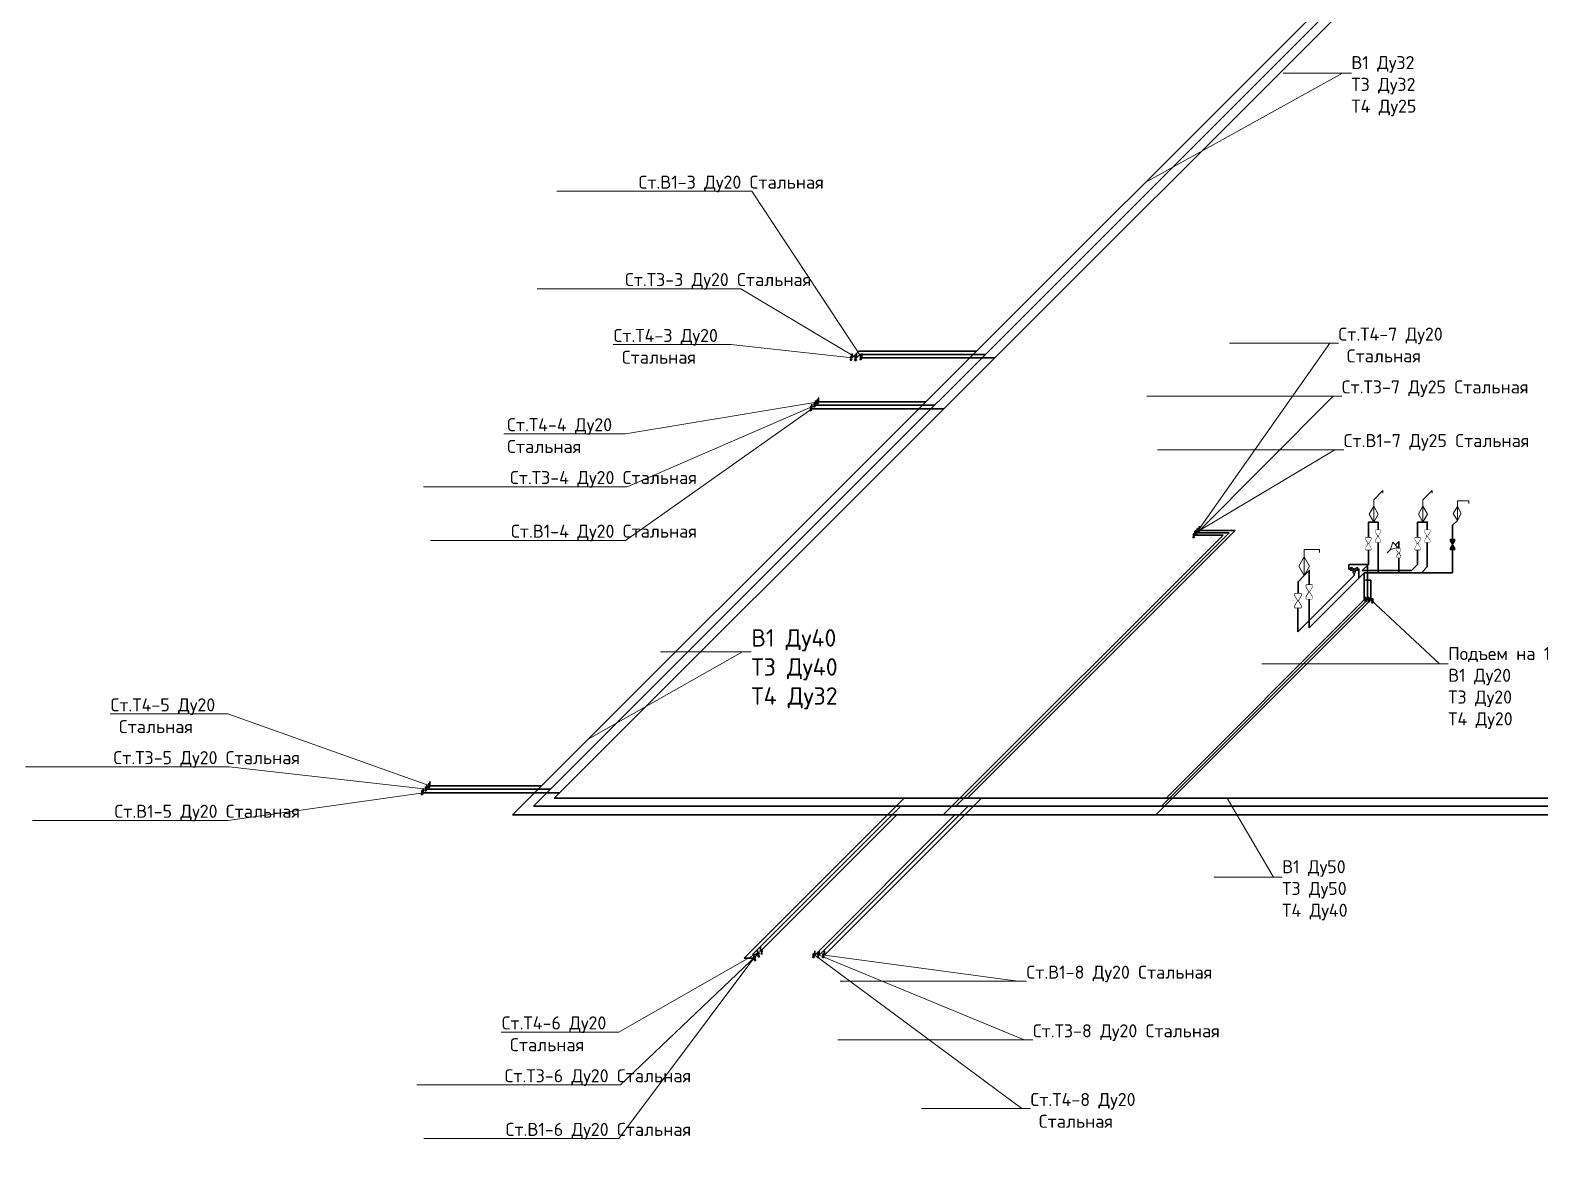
# Model space of a CAD drawing. Header units: millimetres. Extents: x -10178924 to 11692288, y -947381 to 58396.
# Drawn here: x 294790 to 312124, y -543711 to -530713 of the extents above; entities that cross this region are included whole.
import ezdxf
from ezdxf import colors
from ezdxf.entities.mleader import LeaderData, LeaderLine
from ezdxf.math import Vec2, Vec3

# ---------------------------------------------------------------- set-up
doc = ezdxf.new("R2010")
doc.units = ezdxf.units.MM
for name, color, linetype, lineweight in [('!В1', 5, 'Continuous', 35), ('!Т3', 1, 'Continuous', 35), ('!Т4', 30, 'Continuous', 35), ('Oborudowanie', 7, 'Continuous', 13), ('ВК_В1', 5, 'Continuous', 30), ('Выноски ВК', 7, 'Continuous', 0)]:
    doc.layers.add(name, color=color, linetype=linetype, lineweight=lineweight)
for name, color, linetype in [('PDF __В1_80_сталь', 5, 'Continuous'), ('PDF __Т3_15_сталь', 6, 'Continuous'), ('PDF _Oborudowanie', 7, 'Continuous'), ('PDF _ВК-Оборуд', 7, 'Continuous')]:
    doc.layers.add(name, color=color, linetype=linetype)
doc.styles.add('PDF ISOCPEUR', font='isocpeur.ttf')

# ---------------------------------------------------------------- blocks, each defined once
blk = doc.blocks.new('_None')
blk = doc.blocks.new('A$Cba312637')
for p, q in [((-111, 9), (-111, 28)), ((-111, 28), (0, 28)), ((0, 9), (-111, 9)), ((-111, -9), (-111, 9)), ((-111, 9), (0, 9)), ((0, 28), (0, 9)), ((0, 9), (0, -9)), ((0, -9), (-111, -9)), ((-56, -102), (-111, -9)), ((-111, -9), (0, -9)), ((0, -9), (-56, -102))]:
    blk.add_line(p, q)
at = {"extrusion": (0, 0, -1)}
for p, q in [((-56, -102), (-111, -195)), ((0, -195), (-111, -195)), ((-111, -195), (-111, -213)), ((-111, -195), (0, -195)), ((0, -213), (-111, -213)), ((-111, -213), (-111, -232)), ((-111, -213), (0, -213)), ((-111, -232), (0, -232)), ((0, -195), (-56, -102)), ((0, -213), (0, -195)), ((0, -232), (0, -213))]:
    blk.add_line(p, q, dxfattribs=at)
at = {"layer": 'Oborudowanie', "color": 7}
for p, q in [((-111, 28), (0, 28)), ((-111, 9), (0, 9)), ((0, 28), (0, -9)), ((0, -9), (-111, -195)), ((-111, -9), (0, -195)), ((0, -9), (-111, -9)), ((0, -195), (-111, -195)), ((0, -213), (-111, -213)), ((-111, -232), (0, -232)), ((0, -232), (0, -195))]:
    blk.add_line(p, q, dxfattribs=at)
blk = doc.blocks.new('A$C766B7461')
at = {"color": 0, "linetype": 'ByBlock'}
for p, q in [((0, 3), (1, 3)), ((0, 0), (0, 3)), ((1, 0), (0, 0)), ((0.5, 3), (0.5, 0)), ((6, 3), (1, 0)), ((6, 0), (1, 3)), ((1, 3), (1, 0)), ((7, 3), (6, 3)), ((6, 3), (6, 0)), ((6, 0), (7, 0)), ((6.5, 0), (6.5, 3)), ((7, 0), (7, 3))]:
    blk.add_line(p, q, dxfattribs=at)
blk.add_wipeout([(0, 3), (0.5, 3), (0.5, 0), (0, 0)], dxfattribs=at)
blk.add_wipeout([(0.5, 3), (1, 3), (1, 0), (0.5, 0)], dxfattribs=at)
blk.add_wipeout([(1, 3), (3.5, 1.5), (1, 0)], dxfattribs=at)
blk.add_wipeout([(7, 3), (6.5, 3), (6.5, 0), (7, 0)], dxfattribs=at)
blk.add_wipeout([(6.5, 3), (6, 3), (6, 0), (6.5, 0)], dxfattribs=at)
blk.add_wipeout([(6, 3), (3.5, 1.5), (6, 0)], dxfattribs=at)
blk = doc.blocks.new('A$C3a3dae78')
at = {"layer": 'Oborudowanie'}
for p, q in [((-301, 518), (0, 518)), ((-301, 518), (-301, 456)), ((0, 372), (-105, 186)), ((0, 0), (0, 518)), ((0, 372), (105, 186)), ((0, 0), (-105, 186)), ((0, 0), (105, 186))]:
    blk.add_line(p, q, dxfattribs=at)

msp = doc.modelspace()

# ---------------------------------------------------------------- linework, layer by layer
at = {"layer": '!В1', "lineweight": 35, "ltscale": 100}
for p, q in [((300807.5, -539533.4), (313953.6, -526387.6)), ((304338.2, -534475.7), (305865.3, -534475.7)), ((303763.7, -535060.1), (305280.9, -535060.1)), ((308624.9, -536460), (305551.6, -539533.3)), ((308215.6, -536460.1), (308624.9, -536460)), ((310108.5, -537256.9), (307832, -539533.3)), ((299300.7, -539471.3), (300869.6, -539471.3)), ((336033.6, -539533), (300807.5, -539533.4)), ((302986.3, -541370.9), (304823.9, -539533.3)), ((303908.6, -541336.2), (305711.6, -539533.3)), ((303098.3, -541370.9), (302986.3, -541370.9))]:
    msp.add_line(p, q, dxfattribs=at)
for points in [[(304325.5, -534460.2), (304325.5, -534450.7), (304338.2, -534450.7)], [(304325.5, -534495), (304325.5, -534503.5)], [(304338.2, -534475.7), (304338.2, -534425.7)], [(303751.1, -535044.6), (303751.1, -535035.1), (303763.7, -535035.1)], [(303751.1, -535079.5), (303751.1, -535087.9)], [(303763.7, -535060.1), (303763.7, -535010.1)], [(308202.9, -536440.3), (308202.9, -536430.8), (308215.6, -536430.8)], [(308202.9, -536475.1), (308202.9, -536483.6)], [(308215.6, -536460.1), (308215.6, -536410.1)], [(310108.5, -536945.2), (311123.2, -536945.2)], [(310765.6, -536945.2), (310831.8, -536877.9)], [(310108.5, -537256.9), (310108.5, -537206.9)], [(310125.4, -537239.4), (310125.4, -537229.9), (310108.5, -537229.9)], [(310125.4, -537274.2), (310125.4, -537282.7)], [(299300.7, -539471.3), (299300.7, -539421.3)], [(299288, -539455.8), (299288, -539446.3), (299300.7, -539446.3)], [(299288, -539490.6), (299288, -539499.1)], [(303098.3, -541370.9), (303098.3, -541320.9)], [(303895.9, -541328.4), (303895.9, -541318.9), (303908.6, -541318.9)], [(303908.6, -541336.2), (303908.6, -541286.2)], [(303112.8, -541361.3), (303112.8, -541351.7), (303098.3, -541351.7)], [(303112.8, -541396.1), (303112.8, -541404.5)], [(303895.9, -541363.3), (303895.9, -541371.7)]]:
    msp.add_lwpolyline(points, dxfattribs=at)
at = {"layer": '!Т3', "lineweight": 35, "ltscale": 100}
for p, q in [((300570.2, -539624.2), (313791.7, -526403.1)), ((304278.6, -534475.7), (304317.4, -534436.9)), ((304317.4, -534436.9), (305757.7, -534436.9)), ((303805.9, -535018), (305176.6, -535017.9)), ((308555.9, -536486.7), (305418.3, -539624.1)), ((308189, -536486.7), (308555.9, -536486.7)), ((310216.6, -536363.4), (310155.7, -536363.4)), ((310781.8, -536363.4), (310721, -536363.4)), ((310146.1, -537256.9), (307778.9, -539624.1)), ((299342.9, -539429.1), (300765.4, -539429.1)), ((336043, -539623.8), (300570.2, -539624.2)), ((303082, -541328.7), (304786.6, -539624.2)), ((303849, -541336.2), (305561.1, -539624.1)), ((303140.5, -541328.7), (303082, -541328.7))]:
    msp.add_line(p, q, dxfattribs=at)
for points in [[(304278.6, -534475.7), (304278.6, -534425.7)], [(303805.9, -535018), (303805.9, -534968)], [(308176.3, -536466.9), (308176.3, -536457.4), (308189, -536457.4)], [(308189, -536486.7), (308189, -536436.7)], [(310650.1, -536920.6), (310721, -536849.8), (310721, -536363.4)], [(308176.3, -536501.8), (308176.3, -536510.2)], [(310146.1, -537256.9), (310146.1, -537206.9)], [(299342.9, -539429.1), (299342.9, -539379.1)], [(303140.5, -541328.7), (303140.5, -541278.7)], [(303849, -541336.2), (303849, -541286.2)]]:
    msp.add_lwpolyline(points, dxfattribs=at)
at = {"layer": '!Т4', "lineweight": 35, "ltscale": 100}
for p, q in [((300328.3, -539727.1), (313606.2, -526449.4)), ((304227.2, -534475.7), (304303.4, -534399.4)), ((304303.4, -534399.4), (305656.1, -534399.4)), ((303842.2, -534981.6), (305073.9, -534981.6)), ((308486.2, -536514.5), (305273.6, -539727)), ((308161.2, -536514.5), (308486.2, -536514.5)), ((309418.2, -536976.7), (309347.3, -537047.6)), ((309347.1, -537621.7), (309347.3, -537047.6)), ((310185.4, -537256.9), (307715.3, -539727)), ((299379.2, -539392.8), (300662.6, -539392.8)), ((336043.7, -539726.7), (300328.3, -539727.1)), ((303176.8, -541292.4), (304742.2, -539727)), ((303797.6, -541336.2), (305406.8, -539727))]:
    msp.add_line(p, q, dxfattribs=at)
for points in [[(304214.5, -534466), (304214.5, -534456.5), (304227.2, -534456.5)], [(304214.5, -534500.8), (304214.5, -534509.2)], [(304227.2, -534475.7), (304227.2, -534425.7)], [(303842.2, -534981.6), (303842.2, -534931.6)], [(303829.6, -534966.1), (303829.6, -534956.6), (303842.2, -534956.6)], [(303829.6, -535001), (303829.6, -535009.4)], [(308161.2, -536514.5), (308161.2, -536464.5)], [(308148.5, -536505.8), (308148.5, -536496.3), (308161.2, -536496.3)], [(308148.5, -536540.6), (308148.5, -536549.1)], [(310185.4, -537206.9), (310185.4, -537031.3), (310124, -537031.3)], [(310185.4, -537256.9), (310185.4, -537206.9)], [(310203.2, -537252.9), (310203.2, -537243.4), (310185.4, -537243.4)], [(310203.2, -537287.7), (310203.2, -537296.2)], [(299366.5, -539377.3), (299366.5, -539367.8), (299379.2, -539367.8)], [(299366.5, -539412.1), (299366.5, -539420.6)], [(299379.2, -539392.8), (299379.2, -539342.8)], [(303176.8, -541292.4), (303176.8, -541242.4)], [(303189.5, -541286.5), (303189.5, -541276.9), (303176.8, -541276.9)], [(303189.5, -541321.3), (303189.5, -541329.7)], [(303784.9, -541328.6), (303784.9, -541319.1), (303797.6, -541319.1)], [(303797.6, -541336.2), (303797.6, -541286.2)], [(303784.9, -541363.5), (303784.9, -541371.9)]]:
    msp.add_lwpolyline(points, dxfattribs=at)
at = {"layer": 'Oborudowanie'}
for p, q in [((310322.2, -536000.6), (310216.6, -536106.2)), ((310216.6, -536363.4), (310216.6, -536106.2)), ((310322.2, -536000.6), (310322.2, -536031.3)), ((310887.4, -536000.6), (310781.8, -536106.2)), ((310781.8, -536363.4), (310781.8, -536106.2)), ((310887.4, -536000.6), (310887.4, -536031.3)), ((310216.6, -536179), (310164.4, -536271.2)), ((310216.6, -536363.4), (310164.4, -536271.2)), ((310216.6, -536179), (310268.7, -536271.2)), ((310216.6, -536363.4), (310268.7, -536271.2)), ((310781.8, -536179), (310729.7, -536271.2)), ((310781.8, -536363.4), (310729.7, -536271.2)), ((310781.8, -536179), (310833.9, -536271.2)), ((310781.8, -536363.4), (310833.9, -536271.2)), ((310411.3, -536677.3), (310436.9, -536595)), ((310411.3, -536677.3), (310493.9, -536652.8)), ((310011.2, -536938.1), (309975.5, -536938.1))]:
    msp.add_line(p, q, dxfattribs=at)
msp.add_lwpolyline([(310436.9, -536595), (310493.9, -536652.8)], dxfattribs=at)
at = {"layer": 'PDF __В1_80_сталь', "lineweight": 35}
for p, q in [((311177.3, -536346), (311122.8, -536398.6)), ((311122.8, -536398.6), (311123.2, -536945.2))]:
    msp.add_line(p, q, dxfattribs=at)
at = {"layer": 'PDF __Т3_15_сталь', "color": 1, "lineweight": 35}
for points in [[(304265.9, -534471), (304265.9, -534461.5), (304278.6, -534461.5)], [(304265.9, -534505.8), (304265.9, -534514.3)], [(303793.2, -535002.5), (303793.2, -534993), (303805.9, -534993)], [(303793.2, -535037.3), (303793.2, -535045.8)], [(310163.1, -537239.4), (310163.1, -537229.9), (310146.1, -537229.9)], [(310163.1, -537274.2), (310163.1, -537282.7)], [(299330.2, -539413.6), (299330.2, -539404.1), (299342.9, -539404.1)], [(299330.2, -539448.5), (299330.2, -539456.9)], [(303154.9, -541319.1), (303154.9, -541309.6), (303140.5, -541309.6)], [(303836.3, -541328.4), (303836.3, -541318.9), (303849, -541318.9)], [(303154.9, -541353.9), (303154.9, -541362.4)], [(303836.3, -541363.3), (303836.3, -541371.7)]]:
    msp.add_lwpolyline(points, dxfattribs=at)
at = {"layer": 'PDF _Oborudowanie', "lineweight": 13}
for points in [[(311177.3, -536120.1), (311177.3, -536346), (311130.6, -536264.2), (311177.3, -536184.4), (311222.1, -536264.2)], [(311307.8, -536147.4), (311307.8, -536120.1), (311177.3, -536120.1)], [(311177.3, -536346), (311222.1, -536264.2)], [(311096.2, -536559.8), (311096.2, -536577.1), (311148.2, -536663.8)], [(311096.2, -536559.8), (311148.2, -536559.8), (311148.2, -536577.1), (311096.2, -536663.8)], [(311148.2, -536569.4), (311096.2, -536569.4)], [(311096.2, -536577.1), (311148.2, -536577.1)], [(311148.2, -536663.8), (311148.2, -536681.1), (311096.2, -536681.1), (311096.2, -536663.8)], [(311096.2, -536663.8), (311148.2, -536663.8)], [(311096.2, -536671.5), (311148.2, -536671.5)]]:
    msp.add_lwpolyline(points, dxfattribs=at)
at = {"layer": 'PDF _Oborudowanie', "color": 7, "lineweight": 0, "true_color": 0xffffff}
for points in [[(311096.2, -536559.8), (311096.2, -536569.4), (311096.2, -536577.1)], [(311096.2, -536681.1), (311096.2, -536671.5), (311096.2, -536663.8)]]:
    msp.add_lwpolyline(points, dxfattribs=at)
at = {"layer": 'PDF _Oborudowanie', "lineweight": 13}
for points in [[(311096.2, -536559.8), (311096.2, -536569.4), (311148.2, -536569.4), (311148.2, -536559.8)], [(311096.2, -536569.4), (311096.2, -536577.1), (311148.2, -536577.1), (311148.2, -536569.4)], [(311096.2, -536577.1), (311123.2, -536619.5), (311148.2, -536577.1)], [(311096.2, -536663.8), (311123.2, -536619.5), (311148.2, -536663.8)], [(311096.2, -536671.5), (311096.2, -536663.8), (311148.2, -536663.8), (311148.2, -536671.5)], [(311096.2, -536681.1), (311096.2, -536671.5), (311148.2, -536671.5), (311148.2, -536681.1)]]:
    msp.add_lwpolyline(points, close=True, dxfattribs=at)
at = {"layer": 'PDF _Oborudowanie', "color": 7, "true_color": 0xffffff, "transparency": 33554559}
for points in [[(311148.2, -536559.8), (311148.2, -536569.4), (311096.2, -536559.8)], [(311148.2, -536569.4), (311096.2, -536559.8), (311096.2, -536569.4)], [(311148.2, -536569.4), (311148.2, -536577.1), (311096.2, -536569.4)], [(311148.2, -536577.1), (311096.2, -536569.4), (311096.2, -536577.1)], [(311096.2, -536577.1), (311123.2, -536619.5), (311148.2, -536577.1)], [(311096.2, -536663.8), (311123.2, -536619.5), (311148.2, -536663.8)], [(311148.2, -536671.5), (311148.2, -536663.8), (311096.2, -536671.5)], [(311148.2, -536663.8), (311096.2, -536671.5), (311096.2, -536663.8)], [(311148.2, -536681.1), (311148.2, -536671.5), (311096.2, -536681.1)], [(311148.2, -536671.5), (311096.2, -536681.1), (311096.2, -536671.5)]]:
    msp.add_solid(points, dxfattribs=at)
at = {"layer": 'PDF _ВК-Оборуд', "lineweight": 25}
for points in [[(304225.1, -534500.8), (304203.9, -534500.8), (304225.1, -534466), (304203.9, -534466)], [(304276.4, -534505.8), (304255.3, -534505.8), (304276.4, -534471), (304255.3, -534471)], [(304336.1, -534495), (304315, -534495), (304336.1, -534460.2), (304315, -534460.2)], [(303761.6, -535079.5), (303740.5, -535079.5), (303761.6, -535044.6), (303740.5, -535044.6)], [(303803.8, -535037.3), (303782.7, -535037.3), (303803.8, -535002.5), (303782.7, -535002.5)], [(303840.1, -535001), (303819, -535001), (303840.1, -534966.1), (303819, -534966.1)], [(308186.9, -536501.8), (308165.8, -536501.8), (308186.9, -536466.9), (308165.8, -536466.9)], [(308213.5, -536475.1), (308192.4, -536475.1), (308213.5, -536440.3), (308192.4, -536440.3)], [(308159.1, -536540.6), (308138, -536540.6), (308159.1, -536505.8), (308138, -536505.8)], [(310136, -537274.2), (310114.9, -537274.2), (310136, -537239.4), (310114.9, -537239.4)], [(310173.6, -537274.2), (310152.5, -537274.2), (310173.6, -537239.4), (310152.5, -537239.4)], [(310213.8, -537287.7), (310192.6, -537287.7), (310213.8, -537252.9), (310192.6, -537252.9)], [(299340.7, -539448.5), (299319.6, -539448.5), (299340.7, -539413.6), (299319.6, -539413.6)], [(299377.1, -539412.1), (299356, -539412.1), (299377.1, -539377.3), (299356, -539377.3)], [(299298.6, -539490.6), (299277.5, -539490.6), (299298.6, -539455.8), (299277.5, -539455.8)], [(303165.5, -541353.9), (303144.4, -541353.9), (303165.5, -541319.1), (303144.4, -541319.1)], [(303178.9, -541321.3), (303200, -541321.3), (303178.9, -541286.5), (303200, -541286.5)], [(303795.5, -541363.5), (303774.4, -541363.5), (303795.5, -541328.6), (303774.4, -541328.6)], [(303846.9, -541363.3), (303825.7, -541363.3), (303846.9, -541328.4), (303825.7, -541328.4)], [(303906.5, -541363.3), (303885.4, -541363.3), (303906.5, -541328.4), (303885.4, -541328.4)], [(303123.3, -541396.1), (303102.2, -541396.1), (303123.3, -541361.3), (303102.2, -541361.3)]]:
    msp.add_lwpolyline(points, close=True, dxfattribs=at)
at = {"layer": 'ВК_В1'}
for p, q in [((310503.8, -536585.9), (310465.4, -536623.9)), ((310503.8, -536945.2), (310503.8, -536585.9)), ((310411.3, -536677.3), (310371.9, -536716.3))]:
    msp.add_line(p, q, dxfattribs=at)

# ---------------------------------------------------------------- block references
at = {"layer": 'Oborudowanie', "xscale": -0.5787067401843299, "yscale": 0.5787067401843299, "zscale": 0.5787067401843299}
msp.add_blockref('A$C3a3dae78', (309418.2, -536976.7), dxfattribs=at)
at = {"layer": 'Oborudowanie', "xscale": 0.3204615879812935, "yscale": 0.3204615879812935, "zscale": 0.3204615879812935, "rotation": 90.00000000000001}
msp.add_blockref('A$Cba312637', (309960.7, -536884.6), dxfattribs=at)

# ---------------------------------------------------------------- leaders
at = {"layer": 'Выноски ВК', "ltscale": 50}
ml = msp.add_multileader_mtext('Standard', dxfattribs=at)
ml.set_content('В1 Ду32\\PТ3 Ду32\\PТ4 Ду25', color=256, style='PDF ISOCPEUR')
ml.set_leader_properties(color=256, linetype='ByLayer', lineweight=-1)
ml.set_arrow_properties(name='NONE')
ml.build(insert=Vec2(0, 0))
ml.multileader.update_dxf_attribs({"text_left_attachment_type": 6, "text_right_attachment_type": 6, "dogleg_length": 100, "arrow_head_size": 300})
ctx = ml.context
ctx.base_point, ctx.char_height, ctx.arrow_head_size, ctx.landing_gap_size, ctx.plane_origin = Vec3(309959.8, -531205), 150, 300, 0, Vec3(295012.2, -523950)
ctx.left_attachment, ctx.right_attachment = 6, 6
notes = []
notes.append((ctx, [(0, (1, 1, 0), (309859.8, -531205), (1, 0), 100, [(1, [(307591.9, -532463.7)], 0, [])])]))
ctx.mtext.insert, ctx.mtext.width, ctx.mtext.flow_direction = Vec3(309959.8, -531010), 2249.456, 5
ml = msp.add_multileader_mtext('Standard', dxfattribs=at)
ml.set_content('Ст.В1-3 Ду20 Стальная', color=256, style='PDF ISOCPEUR')
ml.set_leader_properties(color=256, linetype='ByLayer', lineweight=-1)
ml.set_arrow_properties(name='NONE')
ml.build(insert=Vec2(0, 0))
ml.multileader.update_dxf_attribs({"text_left_attachment_type": 6, "text_right_attachment_type": 6, "dogleg_length": 100, "arrow_head_size": 300})
ctx = ml.context
ctx.base_point, ctx.char_height, ctx.arrow_head_size, ctx.landing_gap_size, ctx.plane_origin = Vec3(301775.1, -532563.2), 150, 300, 0, Vec3(292034.8, -535709.9)
ctx.left_attachment, ctx.right_attachment = 6, 6
notes.append((ctx, [(1, (1, 1, 0), (303075.1, -532563.2), (-1, 0), 100, [(1, [(304338.2, -534475.7)], 0, [])])]))
ctx.mtext.insert, ctx.mtext.width, ctx.mtext.flow_direction = Vec3(301775.1, -532383.2), 2118.478, 5
ml = msp.add_multileader_mtext('Standard', dxfattribs=at)
ml.set_content('Ст.Т3-3 Ду20 Стальная', color=256, style='PDF ISOCPEUR')
ml.set_leader_properties(color=256, linetype='ByLayer', lineweight=-1)
ml.set_arrow_properties(name='NONE')
ml.build(insert=Vec2(0, 0))
ml.multileader.update_dxf_attribs({"text_left_attachment_type": 6, "text_right_attachment_type": 6, "dogleg_length": 100, "arrow_head_size": 300})
ctx = ml.context
ctx.base_point, ctx.char_height, ctx.arrow_head_size, ctx.landing_gap_size, ctx.plane_origin = Vec3(301620.1, -533682.4), 150, 300, 0, Vec3(293035.8, -534947.9)
ctx.left_attachment, ctx.right_attachment = 6, 6
notes.append((ctx, [(1, (1, 1, 0), (302950.1, -533682.4), (-1, 0), 100, [(1, [(304278.6, -534475.7)], 0, [])])]))
ctx.mtext.insert, ctx.mtext.width, ctx.mtext.flow_direction = Vec3(301620.1, -533502.4), 2216.085, 5
ml = msp.add_multileader_mtext('Standard', dxfattribs=at)
ml.set_content('Ст.Т4-3 Ду20\\P Стальная', color=256, style='PDF ISOCPEUR')
ml.set_leader_properties(color=256, linetype='ByLayer', lineweight=-1)
ml.set_arrow_properties(name='NONE')
ml.build(insert=Vec2(0, 0))
ml.multileader.update_dxf_attribs({"text_left_attachment_type": 6, "text_right_attachment_type": 6, "dogleg_length": 100, "arrow_head_size": 300})
ctx = ml.context
ctx.base_point, ctx.char_height, ctx.arrow_head_size, ctx.landing_gap_size, ctx.plane_origin = Vec3(301488.2, -534324.3), 150, 300, 0, Vec3(293125.8, -533993.2)
ctx.left_attachment, ctx.right_attachment = 6, 6
notes.append((ctx, [(1, (1, 1, 0), (302833.2, -534324.3), (-1, 0), 100, [(1, [(304227.2, -534475.7)], 0, [])])]))
ctx.mtext.insert, ctx.mtext.width, ctx.mtext.flow_direction = Vec3(301488.2, -534144.3), 2249.456, 5
ml = msp.add_multileader_mtext('Standard', dxfattribs=at)
ml.set_content('Ст.Т4-7 Ду20\\P Стальная', color=256, style='PDF ISOCPEUR')
ml.set_leader_properties(color=256, linetype='ByLayer', lineweight=-1)
ml.set_arrow_properties(name='NONE')
ml.build(insert=Vec2(0, 0))
ml.multileader.update_dxf_attribs({"text_left_attachment_type": 6, "text_right_attachment_type": 6, "dogleg_length": 100, "arrow_head_size": 300})
ctx = ml.context
ctx.base_point, ctx.char_height, ctx.arrow_head_size, ctx.landing_gap_size, ctx.plane_origin = Vec3(309811.8, -534308.7), 150, 300, 0, Vec3(298133.1, -532179.6)
ctx.left_attachment, ctx.right_attachment = 6, 6
notes.append((ctx, [(0, (1, 1, 0), (309711.8, -534308.7), (1, 0), 100, [(1, [(308161.2, -536514.5)], 0, [])])]))
ctx.mtext.insert, ctx.mtext.width, ctx.mtext.flow_direction = Vec3(309811.8, -534128.7), 2249.456, 5
ml = msp.add_multileader_mtext('Standard', dxfattribs=at)
ml.set_content('Ст.Т3-7 Ду25 Стальная', color=256, style='PDF ISOCPEUR')
ml.set_leader_properties(color=256, linetype='ByLayer', lineweight=-1)
ml.set_arrow_properties(name='NONE')
ml.build(insert=Vec2(0, 0))
ml.multileader.update_dxf_attribs({"text_left_attachment_type": 6, "text_right_attachment_type": 6, "dogleg_length": 100, "arrow_head_size": 300})
ctx = ml.context
ctx.base_point, ctx.char_height, ctx.arrow_head_size, ctx.landing_gap_size, ctx.plane_origin = Vec3(309850.1, -534915.5), 150, 300, 0, Vec3(298043.1, -533134.2)
ctx.left_attachment, ctx.right_attachment = 6, 6
notes.append((ctx, [(0, (1, 1, 0), (309750.1, -534915.5), (1, 0), 100, [(1, [(308189, -536486.7)], 0, [])])]))
ctx.mtext.insert, ctx.mtext.width, ctx.mtext.flow_direction = Vec3(309850.1, -534735.5), 2216.085, 5
ml = msp.add_multileader_mtext('Standard', dxfattribs=at)
ml.set_content('Ст.Т3-4 Ду20 Стальная', color=256, style='PDF ISOCPEUR')
ml.set_leader_properties(color=256, linetype='ByLayer', lineweight=-1)
ml.set_arrow_properties(name='NONE')
ml.build(insert=Vec2(0, 0))
ml.multileader.update_dxf_attribs({"text_left_attachment_type": 6, "text_right_attachment_type": 6, "dogleg_length": 100, "arrow_head_size": 300})
ctx = ml.context
ctx.base_point, ctx.char_height, ctx.arrow_head_size, ctx.landing_gap_size, ctx.plane_origin = Vec3(300299.7, -535956.2), 150, 300, 0, Vec3(288097.6, -534174.9)
ctx.left_attachment, ctx.right_attachment = 6, 6
notes.append((ctx, [(1, (1, 1, 0), (301644.7, -535956.2), (-1, 0), 100, [(1, [(303805.9, -535018)], 0, [])])]))
ctx.mtext.insert, ctx.mtext.width, ctx.mtext.flow_direction = Vec3(300299.7, -535776.2), 2216.085, 5
ml = msp.add_multileader_mtext('Standard', dxfattribs=at)
ml.set_content('Ст.В1-4 Ду20 Стальная', color=256, style='PDF ISOCPEUR')
ml.set_leader_properties(color=256, linetype='ByLayer', lineweight=-1)
ml.set_arrow_properties(name='NONE')
ml.build(insert=Vec2(0, 0))
ml.multileader.update_dxf_attribs({"text_left_attachment_type": 6, "text_right_attachment_type": 6, "dogleg_length": 100, "arrow_head_size": 300})
ctx = ml.context
ctx.base_point, ctx.char_height, ctx.arrow_head_size, ctx.landing_gap_size, ctx.plane_origin = Vec3(300311.3, -536572.3), 150, 300, 0, Vec3(287096.6, -534936.9)
ctx.left_attachment, ctx.right_attachment = 6, 6
notes.append((ctx, [(1, (1, 1, 0), (301626.3, -536572.3), (-1, 0), 100, [(1, [(303763.7, -535060.1)], 0, [])])]))
ctx.mtext.insert, ctx.mtext.width, ctx.mtext.flow_direction = Vec3(300311.3, -536392.3), 2118.478, 5
ml = msp.add_multileader_mtext('Standard', dxfattribs=at)
ml.set_content('Ст.Т4-4 Ду20 \\PСтальная', color=256, style='PDF ISOCPEUR')
ml.set_leader_properties(color=256, linetype='ByLayer', lineweight=-1)
ml.set_arrow_properties(name='NONE')
ml.build(insert=Vec2(0, 0))
ml.multileader.update_dxf_attribs({"text_left_attachment_type": 6, "text_right_attachment_type": 6, "dogleg_length": 100, "arrow_head_size": 300})
ctx = ml.context
ctx.base_point, ctx.char_height, ctx.arrow_head_size, ctx.landing_gap_size, ctx.plane_origin = Vec3(300266.3, -535349.4), 150, 300, 0, Vec3(288187.6, -533220.2)
ctx.left_attachment, ctx.right_attachment = 6, 6
notes.append((ctx, [(1, (1, 1, 0), (301626.3, -535349.4), (-1, 0), 100, [(1, [(303842.2, -534981.6)], 0, [])])]))
ctx.mtext.insert, ctx.mtext.width, ctx.mtext.flow_direction = Vec3(300266.3, -535169.4), 2249.456, 5
ml = msp.add_multileader_mtext('Standard', dxfattribs=at)
ml.set_content('Ст.В1-7 Ду25 Стальная', color=256, style='PDF ISOCPEUR')
ml.set_leader_properties(color=256, linetype='ByLayer', lineweight=-1)
ml.set_arrow_properties(name='NONE')
ml.build(insert=Vec2(0, 0))
ml.multileader.update_dxf_attribs({"text_left_attachment_type": 6, "text_right_attachment_type": 6, "dogleg_length": 100, "arrow_head_size": 300})
ctx = ml.context
ctx.base_point, ctx.char_height, ctx.arrow_head_size, ctx.landing_gap_size, ctx.plane_origin = Vec3(309871.8, -535531.7), 150, 300, 0, Vec3(297042.1, -533896.2)
ctx.left_attachment, ctx.right_attachment = 6, 6
notes.append((ctx, [(0, (1, 1, 0), (309771.8, -535531.7), (1, 0), 100, [(1, [(308215.6, -536460.1)], 0, [])])]))
ctx.mtext.insert, ctx.mtext.width, ctx.mtext.flow_direction = Vec3(309871.8, -535351.7), 2118.478, 5
ml = msp.add_multileader_mtext('Standard', dxfattribs=at)
ml.set_content('Подъем на 1-ый этаж\\PВ1 Ду20\\PТ3 Ду20\\PТ4 Ду20', color=256, style='PDF ISOCPEUR')
ml.set_leader_properties(color=256, linetype='ByLayer', lineweight=-1)
ml.set_arrow_properties(name='NONE')
ml.build(insert=Vec2(0, 0))
ml.multileader.update_dxf_attribs({"text_left_attachment_type": 6, "text_right_attachment_type": 6, "dogleg_length": 100, "arrow_head_size": 300})
ctx = ml.context
ctx.base_point, ctx.char_height, ctx.arrow_head_size, ctx.landing_gap_size, ctx.plane_origin = Vec3(311071.7, -537992.3), 150, 300, 0, Vec3(305365.8, -535092)
ctx.left_attachment, ctx.right_attachment = 6, 6
notes.append((ctx, [(0, (1, 1, 0), (310971.7, -537992.3), (1, 0), 100, [(1, [(310108.5, -537256.9), (310146.1, -537256.9), (310185.4, -537256.9)], 0, [])])]))
ctx.mtext.insert, ctx.mtext.width, ctx.mtext.flow_direction = Vec3(311071.7, -537797.3), 2446.704, 5
ml = msp.add_multileader_mtext('Standard', dxfattribs=at)
ml.set_content('В1 Ду40\\PТ3 Ду40\\PТ4 Ду32', color=256, style='PDF ISOCPEUR')
ml.set_leader_properties(color=256, linetype='ByLayer', lineweight=-1)
ml.set_arrow_properties(name='NONE')
ml.build(insert=Vec2(0, 0))
ml.multileader.update_dxf_attribs({"text_left_attachment_type": 6, "text_right_attachment_type": 6, "dogleg_length": 100, "arrow_head_size": 300})
ctx = ml.context
ctx.base_point, ctx.char_height, ctx.arrow_head_size, ctx.landing_gap_size, ctx.plane_origin = Vec3(303069.8, -537853), 200, 300, 0, Vec3(289425.5, -530598)
ctx.left_attachment, ctx.right_attachment = 6, 6
notes.append((ctx, [(0, (1, 1, 0), (302969.8, -537853), (1, 0), 100, [(1, [(301197.4, -538857.9)], 0, [])])]))
ctx.mtext.insert, ctx.mtext.width, ctx.mtext.flow_direction = Vec3(303069.8, -537593), 2249.456, 5
ml = msp.add_multileader_mtext('Standard', dxfattribs=at)
ml.set_content('Ст.Т4-5 Ду20\\P Стальная', color=256, style='PDF ISOCPEUR')
ml.set_leader_properties(color=256, linetype='ByLayer', lineweight=-1)
ml.set_arrow_properties(name='NONE')
ml.build(insert=Vec2(0, 0))
ml.multileader.update_dxf_attribs({"text_left_attachment_type": 6, "text_right_attachment_type": 6, "dogleg_length": 100, "arrow_head_size": 300})
ctx = ml.context
ctx.base_point, ctx.char_height, ctx.arrow_head_size, ctx.landing_gap_size, ctx.plane_origin = Vec3(295712.4, -538566.8), 150, 300, 0, Vec3(283618.6, -536437.6)
ctx.left_attachment, ctx.right_attachment = 6, 6
notes.append((ctx, [(1, (1, 1, 0), (297057.4, -538566.8), (-1, 0), 100, [(1, [(299379.2, -539392.8)], 0, [])])]))
ctx.mtext.insert, ctx.mtext.width, ctx.mtext.flow_direction = Vec3(295712.4, -538386.8), 2249.456, 5
ml = msp.add_multileader_mtext('Standard', dxfattribs=at)
ml.set_content('Ст.Т3-5 Ду20 Стальная', color=256, style='PDF ISOCPEUR')
ml.set_leader_properties(color=256, linetype='ByLayer', lineweight=-1)
ml.set_arrow_properties(name='NONE')
ml.build(insert=Vec2(0, 0))
ml.multileader.update_dxf_attribs({"text_left_attachment_type": 6, "text_right_attachment_type": 6, "dogleg_length": 100, "arrow_head_size": 300})
ctx = ml.context
ctx.base_point, ctx.char_height, ctx.arrow_head_size, ctx.landing_gap_size, ctx.plane_origin = Vec3(295745.7, -539173.5), 150, 300, 0, Vec3(283528.6, -537392.3)
ctx.left_attachment, ctx.right_attachment = 6, 6
notes.append((ctx, [(1, (1, 1, 0), (297075.7, -539173.5), (-1, 0), 100, [(1, [(299342.9, -539429.1)], 0, [])])]))
ctx.mtext.insert, ctx.mtext.width, ctx.mtext.flow_direction = Vec3(295745.7, -538993.5), 2216.085, 5
ml = msp.add_multileader_mtext('Standard', dxfattribs=at)
ml.set_content('Ст.В1-5 Ду20 Стальная', color=256, style='PDF ISOCPEUR')
ml.set_leader_properties(color=256, linetype='ByLayer', lineweight=-1)
ml.set_arrow_properties(name='NONE')
ml.build(insert=Vec2(0, 0))
ml.multileader.update_dxf_attribs({"text_left_attachment_type": 6, "text_right_attachment_type": 6, "dogleg_length": 100, "arrow_head_size": 300})
ctx = ml.context
ctx.base_point, ctx.char_height, ctx.arrow_head_size, ctx.landing_gap_size, ctx.plane_origin = Vec3(295757.4, -539789.7), 150, 300, 0, Vec3(282527.6, -538154.3)
ctx.left_attachment, ctx.right_attachment = 6, 6
notes.append((ctx, [(1, (1, 1, 0), (297057.4, -539789.7), (-1, 0), 100, [(1, [(299300.7, -539471.3)], 0, [])])]))
ctx.mtext.insert, ctx.mtext.width, ctx.mtext.flow_direction = Vec3(295757.4, -539609.7), 2118.478, 5
ml = msp.add_multileader_mtext('Standard', dxfattribs=at)
ml.set_content('В1 Ду50\\PТ3 Ду50\\PТ4 Ду40', color=256, style='PDF ISOCPEUR')
ml.set_leader_properties(color=256, linetype='ByLayer', lineweight=-1)
ml.set_arrow_properties(name='NONE')
ml.build(insert=Vec2(0, 0))
ml.multileader.update_dxf_attribs({"text_left_attachment_type": 6, "text_right_attachment_type": 6, "dogleg_length": 100, "arrow_head_size": 300})
ctx = ml.context
ctx.base_point, ctx.char_height, ctx.arrow_head_size, ctx.landing_gap_size, ctx.plane_origin = Vec3(309165.6, -540441.2), 150, 300, 0, Vec3(295177.1, -529886.3)
ctx.left_attachment, ctx.right_attachment = 6, 6
notes.append((ctx, [(0, (1, 1, 0), (309065.6, -540441.2), (1, 0), 100, [(1, [(308532.9, -539533.3)], 0, [])])]))
ctx.mtext.insert, ctx.mtext.width, ctx.mtext.flow_direction = Vec3(309165.6, -540246.2), 2249.456, 5
ml = msp.add_multileader_mtext('Standard', dxfattribs=at)
ml.set_content('Ст.Т3-6 Ду20 Стальная', color=256, style='PDF ISOCPEUR')
ml.set_leader_properties(color=256, linetype='ByLayer', lineweight=-1)
ml.set_arrow_properties(name='NONE')
ml.build(insert=Vec2(0, 0))
ml.multileader.update_dxf_attribs({"text_left_attachment_type": 6, "text_right_attachment_type": 6, "dogleg_length": 100, "arrow_head_size": 300})
ctx = ml.context
ctx.base_point, ctx.char_height, ctx.arrow_head_size, ctx.landing_gap_size, ctx.plane_origin = Vec3(300237.3, -542827.3), 150, 300, 0, Vec3(288020.2, -541046)
ctx.left_attachment, ctx.right_attachment = 6, 6
notes.append((ctx, [(1, (1, 1, 0), (301567.3, -542827.3), (-1, 0), 100, [(1, [(303140.5, -541328.7)], 0, [])])]))
ctx.mtext.insert, ctx.mtext.width, ctx.mtext.flow_direction = Vec3(300237.3, -542647.3), 2216.085, 5
ml = msp.add_multileader_mtext('Standard', dxfattribs=at)
ml.set_content('Ст.Т4-6 Ду20\\P Стальная', color=256, style='PDF ISOCPEUR')
ml.set_leader_properties(color=256, linetype='ByLayer', lineweight=-1)
ml.set_arrow_properties(name='NONE')
ml.build(insert=Vec2(0, 0))
ml.multileader.update_dxf_attribs({"text_left_attachment_type": 6, "text_right_attachment_type": 6, "dogleg_length": 100, "arrow_head_size": 300})
ctx = ml.context
ctx.base_point, ctx.char_height, ctx.arrow_head_size, ctx.landing_gap_size, ctx.plane_origin = Vec3(300204, -542220.5), 150, 300, 0, Vec3(288110.2, -540091.3)
ctx.left_attachment, ctx.right_attachment = 6, 6
notes.append((ctx, [(1, (1, 1, 0), (301549, -542220.5), (-1, 0), 100, [(1, [(303176.8, -541292.4)], 0, [])])]))
ctx.mtext.insert, ctx.mtext.width, ctx.mtext.flow_direction = Vec3(300204, -542040.5), 2249.456, 5
ml = msp.add_multileader_mtext('Standard', dxfattribs=at)
ml.set_content('Ст.Т4-8 Ду20\\P Стальная', color=256, style='PDF ISOCPEUR')
ml.set_leader_properties(color=256, linetype='ByLayer', lineweight=-1)
ml.set_arrow_properties(name='NONE')
ml.build(insert=Vec2(0, 0))
ml.multileader.update_dxf_attribs({"text_left_attachment_type": 6, "text_right_attachment_type": 6, "dogleg_length": 100, "arrow_head_size": 300})
ctx = ml.context
ctx.base_point, ctx.char_height, ctx.arrow_head_size, ctx.landing_gap_size, ctx.plane_origin = Vec3(306276, -543100.3), 150, 300, 0, Vec3(294586.1, -540457.7)
ctx.left_attachment, ctx.right_attachment = 6, 6
notes.append((ctx, [(0, (1, 1, 0), (306176, -543100.3), (1, 0), 100, [(1, [(303797.6, -541336.2)], 0, [])])]))
ctx.mtext.insert, ctx.mtext.width, ctx.mtext.flow_direction = Vec3(306276, -542920.3), 2249.456, 5
ml = msp.add_multileader_mtext('Standard', dxfattribs=at)
ml.set_content('Ст.Т3-8 Ду20 Стальная', color=256, style='PDF ISOCPEUR')
ml.set_leader_properties(color=256, linetype='ByLayer', lineweight=-1)
ml.set_arrow_properties(name='NONE')
ml.build(insert=Vec2(0, 0))
ml.multileader.update_dxf_attribs({"text_left_attachment_type": 6, "text_right_attachment_type": 6, "dogleg_length": 100, "arrow_head_size": 300})
ctx = ml.context
ctx.base_point, ctx.char_height, ctx.arrow_head_size, ctx.landing_gap_size, ctx.plane_origin = Vec3(306303.2, -542311.2), 150, 300, 0, Vec3(294496.1, -541412.4)
ctx.left_attachment, ctx.right_attachment = 6, 6
notes.append((ctx, [(0, (1, 1, 0), (306203.2, -542311.2), (1, 0), 100, [(1, [(303849, -541336.2)], 0, [])])]))
ctx.mtext.insert, ctx.mtext.width, ctx.mtext.flow_direction = Vec3(306303.2, -542131.2), 2216.085, 5
ml = msp.add_multileader_mtext('Standard', dxfattribs=at)
ml.set_content('Ст.В1-8 Ду20 Стальная', color=256, style='PDF ISOCPEUR')
ml.set_leader_properties(color=256, linetype='ByLayer', lineweight=-1)
ml.set_arrow_properties(name='NONE')
ml.build(insert=Vec2(0, 0))
ml.multileader.update_dxf_attribs({"text_left_attachment_type": 6, "text_right_attachment_type": 6, "dogleg_length": 100, "arrow_head_size": 300})
ctx = ml.context
ctx.base_point, ctx.char_height, ctx.arrow_head_size, ctx.landing_gap_size, ctx.plane_origin = Vec3(306229, -541637.5), 150, 300, 0, Vec3(293495.1, -542174.4)
ctx.left_attachment, ctx.right_attachment = 6, 6
notes.append((ctx, [(0, (1, 1, 0), (306129, -541637.5), (1, 0), 100, [(1, [(303908.6, -541336.2)], 0, [])])]))
ctx.mtext.insert, ctx.mtext.width, ctx.mtext.flow_direction = Vec3(306229, -541457.5), 2118.478, 5
ml = msp.add_multileader_mtext('Standard', dxfattribs=at)
ml.set_content('Ст.В1-6 Ду20 Стальная', color=256, style='PDF ISOCPEUR')
ml.set_leader_properties(color=256, linetype='ByLayer', lineweight=-1)
ml.set_arrow_properties(name='NONE')
ml.build(insert=Vec2(0, 0))
ml.multileader.update_dxf_attribs({"text_left_attachment_type": 6, "text_right_attachment_type": 6, "dogleg_length": 100, "arrow_head_size": 300})
ctx = ml.context
ctx.base_point, ctx.char_height, ctx.arrow_head_size, ctx.landing_gap_size, ctx.plane_origin = Vec3(300249, -543443.5), 150, 300, 0, Vec3(287019.2, -541808)
ctx.left_attachment, ctx.right_attachment = 6, 6
notes.append((ctx, [(1, (1, 1, 0), (301549, -543443.5), (-1, 0), 100, [(1, [(303098.3, -541370.9)], 0, [])])]))
ctx.mtext.insert, ctx.mtext.width, ctx.mtext.flow_direction = Vec3(300249, -543263.5), 2118.478, 5
for ctx, leaders in notes:
    for number, flags, end, landing, length, lines in leaders:
        leader = LeaderData()
        leader.index, (leader.has_last_leader_line, leader.has_dogleg_vector, leader.attachment_direction) = number, flags
        leader.last_leader_point, leader.dogleg_vector, leader.dogleg_length = Vec3(end), Vec3(landing), length
        for number, points, colour, breaks in lines:
            line = LeaderLine()
            line.index, line.vertices, line.color, line.breaks = number, Vec3.list(points), colors.encode_raw_color(colour), breaks
            leader.lines.append(line)
        ctx.leaders.append(leader)

# ---------------------------------------------------------------- next in the draw order: block references
at = {"layer": 'Oborudowanie', "rotation": 89.99999999999997}
for p, xscale, yscale, zscale in [((310750.8, -536680.6), 19.85575306794926, 19.85575306794926, 19.85575306794926), ((310525.7, -536770.3), 14.57794922048928, 14.57794922048928, 14.57794922048928)]:
    msp.add_blockref('A$C766B7461', p, dxfattribs=dict(at, xscale=xscale, yscale=yscale, zscale=zscale))

# ---------------------------------------------------------------- next in the draw order: wipeouts: each hides what was drawn before it
msp.add_wipeout([(309975.5, -536944), (309975.5, -536938.1), (310011.2, -536938.1), (310011.2, -536944)]).dxf.layer = 'Oborudowanie'

# ---------------------------------------------------------------- next in the draw order: linework, layer by layer
at = {"layer": '!В1', "lineweight": 35, "ltscale": 100}
msp.add_lwpolyline([(310781.8, -536363.4), (310831.8, -536363.4), (310831.8, -536877.9)], dxfattribs=at)

# ---------------------------------------------------------------- next in the draw order: wipeouts: each hides what was drawn before it
msp.add_wipeout([(309975.5, -536938.1), (309975.5, -536932.1), (310011.2, -536932.1), (310011.2, -536938.1)]).dxf.layer = 'Oborudowanie'

# ---------------------------------------------------------------- next in the draw order: block references
at = {"layer": 'Oborudowanie', "xscale": 19.85575306794926, "yscale": 19.85575306794926, "zscale": 19.85575306794926, "rotation": 89.99999999999997}
msp.add_blockref('A$C766B7461', (310861.6, -536594.1), dxfattribs=at)

# ---------------------------------------------------------------- next in the draw order: wipeouts: each hides what was drawn before it
msp.add_wipeout([(309975.5, -536932.1), (309993.3, -536902.4), (310011.2, -536932.1)]).dxf.layer = 'Oborudowanie'

# ---------------------------------------------------------------- next in the draw order: linework, layer by layer
at = {"layer": '!В1', "lineweight": 35, "ltscale": 100}
for points in [[(310108.5, -537206.9), (310108.5, -536945.2), (309476.5, -537576.5)], [(310034.9, -536902.4), (310046.5, -536902.4), (310046.5, -537007.3)]]:
    msp.add_lwpolyline(points, dxfattribs=at)
at = {"layer": '!Т3', "lineweight": 35, "ltscale": 100}
for points in [[(310084.9, -536920.6), (310155.7, -536849.8), (310155.7, -536363.4)], [(310146.1, -537206.9), (310146.1, -536850.9), (309931.7, -536850.9), (309931.7, -536902.4), (309951.8, -536902.4)], [(310084.9, -536920.6), (310650.1, -536920.6)]]:
    msp.add_lwpolyline(points, dxfattribs=at)
at = {"layer": '!Т4', "lineweight": 35, "ltscale": 100}
msp.add_line((309991, -536977.1), (309991, -536944), dxfattribs=at)
msp.add_lwpolyline([(309991, -536977.1), (309346.4, -537621.7)], dxfattribs=at)
at = {"layer": 'Oborudowanie'}
msp.add_lwpolyline([(310011.2, -536944), (309975.5, -536944), (309975.5, -536932.1), (310011.2, -536932.1), (309993.3, -536902.4), (309975.5, -536932.1)], dxfattribs=at)

# ---------------------------------------------------------------- next in the draw order: block references
at = {"layer": 'Oborudowanie', "rotation": 89.99999999999997}
for p, xscale, yscale, zscale in [((310185.5, -536680.6), 19.85575306794926, 19.85575306794926, 19.85575306794926), ((309382, -537346.6), 23.14826960738373, 23.14826960738373, 23.14826960738373)]:
    msp.add_blockref('A$C766B7461', p, dxfattribs=dict(at, xscale=xscale, yscale=yscale, zscale=zscale))

# ---------------------------------------------------------------- next in the draw order: linework, layer by layer
at = {"layer": '!В1', "lineweight": 35, "ltscale": 100}
for points in [[(310216.6, -536363.4), (310266.6, -536363.4), (310266.6, -536945.2)], [(309418.2, -536976.7), (309476.5, -536918.4), (309476.5, -537576.5)]]:
    msp.add_lwpolyline(points, dxfattribs=at)

# ---------------------------------------------------------------- next in the draw order: block references
at = {"layer": 'Oborudowanie', "rotation": 89.99999999999997}
for p, xscale, yscale, zscale in [((310296.4, -536594.1), 19.85575306794926, 19.85575306794926, 19.85575306794926), ((309511.3, -537245.7), 23.14826960738373, 23.14826960738373, 23.14826960738373)]:
    msp.add_blockref('A$C766B7461', p, dxfattribs=dict(at, xscale=xscale, yscale=yscale, zscale=zscale))

doc.saveas('drawing.dxf')
